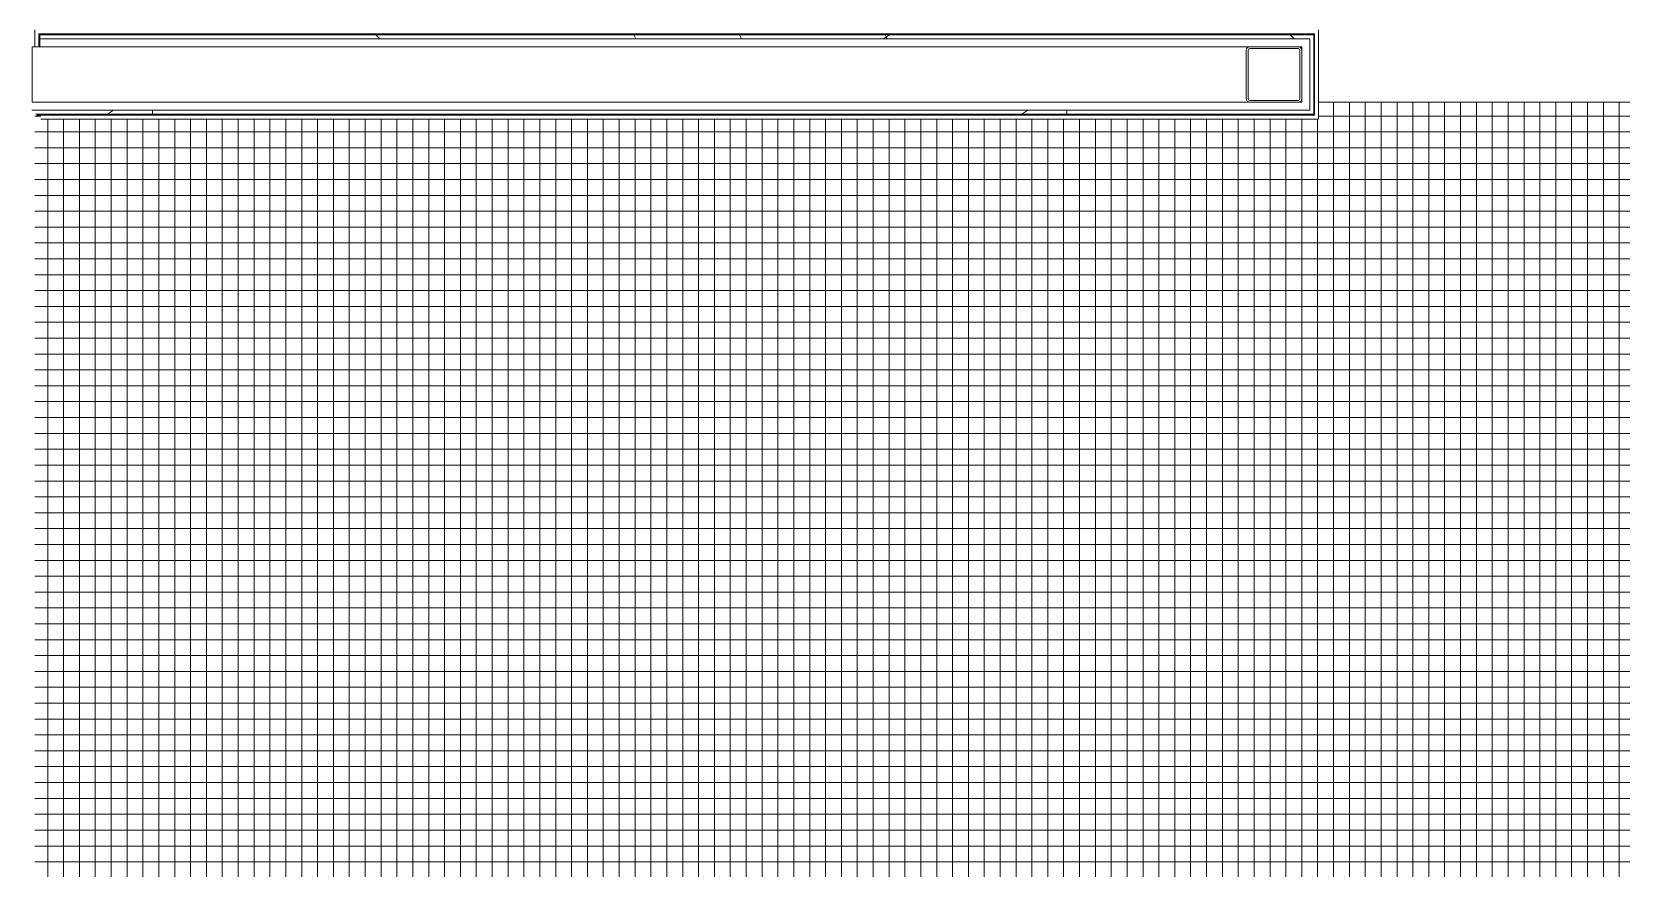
# Model space of a CAD drawing. Header units: inches. Extents: x 24207 to 25740, y -22797 to -22370.
# Drawn here: x 25307.6 to 25407.8, y -22743.7 to -22691 of the extents above; entities that cross this region are included whole.
import ezdxf

# ---------------------------------------------------------------- set-up
doc = ezdxf.new("R2010")
doc.units = ezdxf.units.IN
doc.header["$MEASUREMENT"] = 0
for name, color, linetype, lineweight in [('A-FLOR', 192, 'Continuous', 20), ('A-FLOR-PATT', 8, 'Continuous', 20), ('A-WALL', 113, 'Continuous', 20), ('A-WALL-PATT', 111, 'Continuous', 50), ('I-WALL', 2, 'Continuous', 20), ('S-COLS', 52, 'Continuous', 20)]:
    doc.layers.add(name, color=color, linetype=linetype, lineweight=lineweight)
pattern_1 = [(296.565, (14.4, 8.64), (0.000499, 57.600217), [6.44, -122.358]), (33.69, (17.28, 2.88), (0.000345, 57.60007), [10.384, -197.296]), (33.69, (74.88, 2.88), (0.000345, 57.60007), [10.384, -197.296]), (33.69, (132.48, 2.88), (0.000345, 57.60007), [10.384, -197.296]), (116.565, (25.92, 8.64), (-0.000396, 57.59977), [6.44, -122.358]), (213.69, (23.04, 14.4), (0.000345, 57.60007), [10.384, -197.296]), (213.69, (80.64, 14.4), (0.000345, 57.60007), [10.384, -197.296]), (213.69, (138.24, 14.4), (0.000345, 57.60007), [10.384, -197.296]), (26.565, (37.44, 8.64), (0.0005, 57.60022), [12.88, -115.918]), (26.565, (95.04, 8.64), (0.0005, 57.60022), [12.88, -115.918]), (270, (48.96, 14.4), (57.6, 4e-15), [5.76, -51.84]), (225, (48.96, 8.64), (-4e-15, 57.599504), [8.146, -73.313]), (135, (43.2, 2.88), (4e-15, 57.599504), [8.146, -73.313]), (288.435, (25.92, 25.92), (0.000265, 57.599939), [9.107, -173.04]), (18.435, (28.8, 17.28), (0.000265, 57.59994), [9.107, -173.04]), (18.435, (86.4, 17.28), (0.000265, 57.59994), [9.107, -173.04]), (18.435, (144, 17.28), (0.000265, 57.59994), [9.107, -173.04]), (135, (37.44, 20.16), (4e-15, 57.599504), [8.146, -73.313]), (180, (31.68, 25.92), (-7e-15, -57.6), [5.76, -51.84]), (251.565, (11.52, 40.32), (-0.000265, 57.599939), [9.107, -173.04]), (315, (8.64, 31.68), (-4e-15, 57.599504), [8.146, -73.313]), (71.565, (14.4, 25.92), (-0.000265, 57.599939), [9.107, -173.04]), (135, (17.28, 34.56), (4e-15, 57.599504), [8.146, -73.313]), (225, (34.56, 40.32), (-4e-15, 57.599504), [8.146, -73.313]), (123.69, (28.8, 34.56), (0.000345, 57.600068), [10.384, -197.296]), (123.69, (86.4, 34.56), (0.000345, 57.600068), [10.384, -197.296]), (26.565, (23.04, 43.2), (0.0005, 57.60022), [6.44, -122.358]), (26.565, (80.64, 43.2), (0.0005, 57.60022), [6.44, -122.358]), (315, (28.8, 46.08), (-4e-15, 57.599504), [8.146, -73.313]), (213.69, (54.72, 54.72), (0.000345, 57.60007), [10.384, -197.296]), (213.69, (112.32, 54.72), (0.000345, 57.60007), [10.384, -197.296]), (213.69, (169.92, 54.72), (0.000345, 57.60007), [10.384, -197.296]), (296.565, (46.08, 48.96), (0.000499, 57.600217), [6.44, -122.358]), (45, (48.96, 43.2), (4e-15, 57.599504), [8.146, -73.313]), (90, (54.72, 48.96), (-57.6, 4e-15), [5.76, -51.84]), (213.69, (28.8, 57.6), (0.000345, 57.60007), [10.384, -197.296]), (213.69, (86.4, 57.6), (0.000345, 57.60007), [10.384, -197.296]), (213.69, (144, 57.6), (0.000345, 57.60007), [10.384, -197.296]), (315, (20.16, 51.84), (-4e-15, 57.599504), [4.073, -77.386]), (26.565, (23.04, 48.96), (0.0005, 57.60022), [6.44, -122.358]), (26.565, (80.64, 48.96), (0.0005, 57.60022), [6.44, -122.358]), (90, (28.8, 51.84), (-57.6, 4e-15), [5.76, -51.84]), (333.435, (5.76, 54.72), (-0.0005, 57.60022), [6.44, -122.358]), (333.435, (63.36, 54.72), (-0.0005, 57.60022), [6.44, -122.358]), (243.435, (11.52, 51.84), (0.000396, 57.59977), [6.44, -122.358]), (161.565, (8.64, 46.08), (-0.000265, 57.59994), [9.107, -173.04]), (161.565, (66.24, 46.08), (-0.000265, 57.59994), [9.107, -173.04]), (161.565, (123.84, 46.08), (-0.000265, 57.59994), [9.107, -173.04]), (45, (0, 48.96), (4e-15, 57.599504), [8.146, -73.313]), (26.565, (2.88, 0), (0.0005, 57.60022), [6.44, -122.358]), (26.565, (60.48, 0), (0.0005, 57.60022), [6.44, -122.358]), (116.565, (8.64, 2.88), (-0.000396, 57.59977), [6.44, -122.358]), (206.565, (5.76, 8.64), (0.0005, 57.60022), [6.44, -122.358]), (206.565, (63.36, 8.64), (0.0005, 57.60022), [6.44, -122.358]), (296.565, (0, 5.76), (0.000499, 57.600217), [6.44, -122.358]), (14.036, (43.2, 25.92), (0.000245, 57.59979), [11.875, -225.616]), (14.036, (100.8, 25.92), (0.000245, 57.59979), [11.875, -225.616]), (14.036, (158.4, 25.92), (0.000245, 57.59979), [11.875, -225.616]), (14.036, (216, 25.92), (0.000245, 57.59979), [11.875, -225.616]), (135, (54.72, 28.8), (4e-15, 57.599504), [8.146, -73.313]), (198.435, (48.96, 34.56), (0.000265, 57.59994), [9.107, -173.04]), (198.435, (106.56, 34.56), (0.000265, 57.59994), [9.107, -173.04]), (198.435, (164.16, 34.56), (0.000265, 57.59994), [9.107, -173.04]), (296.565, (40.32, 31.68), (0.000499, 57.600217), [6.44, -122.358]), (333.435, (2.88, 17.28), (-0.0005, 57.60022), [6.44, -122.358]), (333.435, (60.48, 17.28), (-0.0005, 57.60022), [6.44, -122.358]), (45, (8.64, 14.4), (4e-15, 57.599504), [4.073, -77.386]), (116.565, (11.52, 17.28), (-0.000396, 57.59977), [6.44, -122.358]), (225, (8.64, 23.04), (-4e-15, 57.599504), [8.146, -73.313])]

# ---------------------------------------------------------------- blocks, each defined once
blk = doc.blocks.new('HSS-Hollow Structural Section-Column - HSS3-1_2X3-1_2X1_8-350765-Enlarged First Floor Plan _East_')
at = {"layer": 'S-COLS', "color": 7}
for p, q in [((-1.75, 1.518), (-1.75, -1.518)), ((-1.634, -1.518), (-1.634, 1.518)), ((1.518, 1.75), (-1.518, 1.75)), ((-1.518, 1.634), (1.518, 1.634)), ((1.634, 1.518), (1.634, -1.518)), ((1.75, -1.518), (1.75, 1.518)), ((1.518, -1.634), (-1.518, -1.634)), ((-1.518, -1.75), (1.518, -1.75))]:
    blk.add_line(p, q, dxfattribs=at)
for centre, radius, start, end in [((-1.518, 1.518), 0.232, 90, 180), ((-1.518, 1.518), 0.116, 90, 180), ((1.518, 1.518), 0.232, 360, 90), ((1.518, 1.518), 0.116, 0, 90), ((-1.518, -1.518), 0.232, 180, 270), ((-1.518, -1.518), 0.116, 180, 270), ((1.518, -1.518), 0.232, 270, 360), ((1.518, -1.518), 0.116, 270, 360)]:
    blk.add_arc(centre, radius, start, end, dxfattribs=at)

msp = doc.modelspace()

# ---------------------------------------------------------------- hatches: boundary and pattern name
at = {"layer": 'A-FLOR-PATT', "lineweight": 9}
h = msp.add_hatch(dxfattribs=at)
h.set_pattern_fill('FP1_39', color=256, style=0, pattern_type=2)
h.set_pattern_definition([(180, (25404.64, -22714.299), (-1e-16, -1), []), (270, (25404.64, -22714.299), (1, 6e-17), [])])
h.paths.add_polyline_path([(25307.83, -22750.35), (25344.2, -22750.35), (25344.2, -22749.29), (25349.83, -22749.29), (25349.83, -22750.35), (25395.89, -22750.35), (25395.89, -22749.29), (25407.89, -22749.29), (25407.89, -22750.35), (25455.3, -22750.35), (25455.3, -22749.29), (25460.92, -22749.29), (25460.92, -22750.35), (25508.33, -22750.35), (25508.33, -22696.49), (25441.83, -22696.49), (25441.83, -22695.43), (25388.7, -22695.43), (25388.7, -22696.49), (25308.2, -22696.49), (25308.2, -22696.24), (25307.95, -22696.24), (25307.95, -22696.18), (25307.89, -22696.18), (25307.89, -22695.93), (25307.83, -22695.93), (25307.83, -22743.45)], flags=0)
h.paths.add_polyline_path([(25349.52, -22749.6), (25349.58, -22749.54), (25349.52, -22749.54)], flags=0)
h.paths.add_polyline_path([(25455.61, -22749.6), (25455.61, -22749.54), (25455.55, -22749.54)], flags=0)
h.paths.add_polyline_path([(25460.61, -22749.6), (25460.61, -22749.54), (25460.61, -22749.54)], flags=0)
h.paths.add_polyline_path([(25407.58, -22749.6), (25407.64, -22749.54), (25407.58, -22749.54)], flags=0)
h.paths.add_polyline_path([(25396.2, -22749.6), (25396.2, -22749.54), (25396.14, -22749.54)], flags=0)
h.paths.add_polyline_path([(25344.52, -22749.6), (25344.48, -22749.54), (25344.48, -22749.56)], flags=0)
h.paths.add_polyline_path([(25388.45, -22696.24), (25388.39, -22696.18), (25388.39, -22696.24)], flags=0)
h.paths.add_polyline_path([(25442.08, -22696.24), (25442.14, -22696.24), (25442.14, -22696.18), (25442.08, -22696.24)], flags=0)
h.paths.add_polyline_path([(25508.64, -22696.24), (25508.61, -22696.21), (25508.58, -22696.24)], flags=0)
at = {"layer": 'A-WALL-PATT', "lineweight": 9}
h = msp.add_hatch(dxfattribs=at)
h.set_pattern_fill('FP1_22', color=8, style=0, pattern_type=2)
h.set_pattern_definition(pattern_1)
h.paths.add_polyline_path([(25308.08, -22691.93), (25308.14, -22691.93), (25308.14, -22691.18), (25308.08, -22691.18)], flags=0)
h.paths.add_polyline_path([(25386.6, -22691.18), (25388.39, -22691.18), (25388.39, -22691.12), (25308.08, -22691.12), (25308.14, -22691.18), (25352.9, -22691.18)], flags=0)
h = msp.add_hatch(dxfattribs=at)
h.set_pattern_fill('FP1_22', color=8, style=0, pattern_type=2)
h.set_pattern_definition(pattern_1)
h.paths.add_polyline_path([(25388.14, -22691.43), (25388.14, -22691.18), (25308.14, -22691.18), (25308.14, -22691.43), (25387.64, -22691.43)], flags=0)
h = msp.add_hatch(dxfattribs=at)
h.set_pattern_fill('FP1_22', color=8, style=0, pattern_type=2)
h.set_pattern_definition(pattern_1)
h.paths.add_polyline_path([(25388.14, -22696.18), (25388.14, -22695.93), (25307.89, -22695.93), (25307.89, -22696.18), (25387.64, -22696.18)], flags=0)
h = msp.add_hatch(dxfattribs=at)
h.set_pattern_fill('FP1_22', color=8, style=0, pattern_type=2)
h.set_pattern_definition(pattern_1)
h.paths.add_polyline_path([(25307.95, -22696.24), (25388.39, -22696.24), (25388.39, -22696.18), (25307.95, -22696.18)], flags=0)

# ---------------------------------------------------------------- linework, layer by layer
at = {"layer": 'A-FLOR', "color": 43, "lineweight": 13}
msp.add_line((25441.83, -22695.43), (25388.7, -22695.43), dxfattribs=at)
at = {"layer": 'A-WALL', "color": 7}
for p, q in [((25308.08, -22691.12), (25387.64, -22691.12)), ((25308.08, -22691.12), (25308.08, -22691.18)), ((25308.08, -22691.18), (25308.08, -22691.93)), ((25308.14, -22691.18), (25308.14, -22691.93)), ((25308.14, -22691.18), (25387.64, -22691.18)), ((25308.14, -22691.43), (25387.64, -22691.43)), ((25387.64, -22691.12), (25388.39, -22691.12)), ((25387.64, -22691.18), (25388.14, -22691.18)), ((25387.64, -22691.43), (25388.14, -22691.43)), ((25388.14, -22691.18), (25388.39, -22691.18)), ((25388.14, -22691.43), (25388.14, -22695.93)), ((25388.39, -22691.12), (25388.45, -22691.12)), ((25388.39, -22691.18), (25388.39, -22696.18)), ((25388.45, -22691.12), (25388.45, -22696.24)), ((25307.64, -22695.93), (25307.89, -22695.93)), ((25307.89, -22695.93), (25308.2, -22695.93)), ((25307.89, -22696.18), (25307.95, -22696.18)), ((25307.95, -22696.18), (25308.2, -22696.18)), ((25307.95, -22696.24), (25308.2, -22696.24)), ((25387.64, -22695.93), (25308.2, -22695.93)), ((25387.64, -22696.18), (25308.2, -22696.18)), ((25387.64, -22696.24), (25308.2, -22696.24)), ((25388.14, -22695.93), (25387.64, -22695.93)), ((25388.14, -22696.18), (25387.64, -22696.18)), ((25388.39, -22696.24), (25387.64, -22696.24)), ((25388.39, -22696.18), (25388.14, -22696.18)), ((25388.45, -22696.24), (25388.39, -22696.24))]:
    msp.add_line(p, q, dxfattribs=at)
at = {"layer": 'I-WALL', "color": 7}
for p, q in [((25307.83, -22690.87), (25307.83, -22691.12)), ((25307.83, -22691.12), (25307.83, -22691.93)), ((25388.7, -22696.49), (25388.7, -22690.87)), ((25384.37, -22691.93), (25307.67, -22691.93)), ((25307.67, -22691.93), (25307.67, -22695.43)), ((25307.83, -22691.93), (25308.08, -22691.93)), ((25308.08, -22691.93), (25308.14, -22691.93)), ((25308.14, -22691.93), (25384.37, -22691.93)), ((25387.64, -22691.93), (25387.41, -22691.93)), ((25387.41, -22691.93), (25387.64, -22691.93)), ((25387.64, -22692.16), (25387.64, -22691.93)), ((25387.64, -22691.93), (25387.64, -22692.16)), ((25307.67, -22695.43), (25384.37, -22695.43)), ((25384.37, -22695.43), (25308.2, -22695.43)), ((25387.41, -22695.43), (25387.64, -22695.43)), ((25387.64, -22695.43), (25387.41, -22695.43)), ((25387.64, -22695.43), (25387.64, -22695.2)), ((25387.64, -22695.2), (25387.64, -22695.43)), ((25308.2, -22696.49), (25387.64, -22696.49)), ((25387.64, -22696.49), (25388.45, -22696.49)), ((25388.45, -22696.49), (25388.7, -22696.49))]:
    msp.add_line(p, q, dxfattribs=at)

# ---------------------------------------------------------------- block references
at = {"layer": 'S-COLS', "color": 250, "lineweight": 13}
msp.add_blockref('HSS-Hollow Structural Section-Column - HSS3-1_2X3-1_2X1_8-350765-Enlarged First Floor Plan _East_', (25385.89, -22693.68), dxfattribs=at)

doc.saveas('drawing.dxf')
